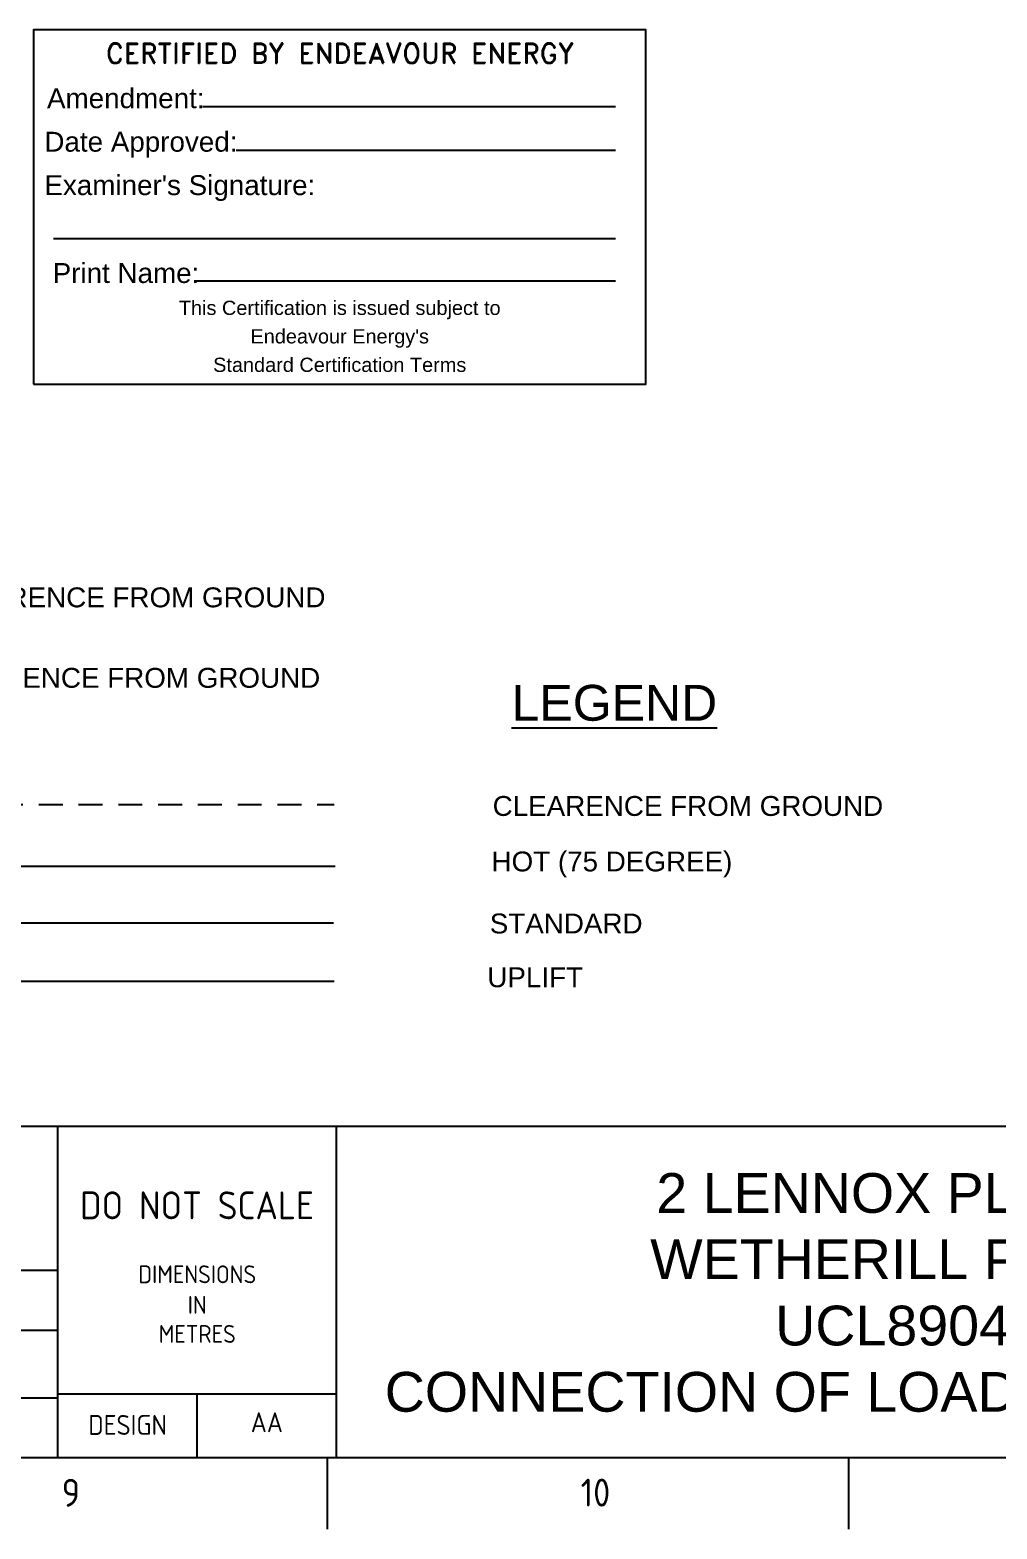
# Paper-space layout 'PAGE 2' of a CAD drawing. Header units: metres. Extents: x -188 to 85036, y -3 to 50921.
# Drawn here: x 555.3 to 676.8, y -3 to 185.5 of the extents above; entities that cross this region are included whole.
import ezdxf
from ezdxf import colors
from ezdxf.entities.mleader import LeaderData, LeaderLine
from ezdxf.enums import TextEntityAlignment as Align
from ezdxf.math import Vec2, Vec3

# ---------------------------------------------------------------- set-up
doc = ezdxf.new("R2010")
doc.units = ezdxf.units.M
doc.linetypes.add('Dash', pattern=[5, 3, -2])
doc.layers.get('0').update_dxf_attribs({"color": 6})
doc.layers.add('_User Miscellaneous1', color=7, linetype='Continuous')
doc.layers.add('Notes', color=7, linetype='Continuous')
doc.styles.add('ARIAL', font='arial.ttf', dxfattribs={"height": 2})
doc.styles.add('Elec', font='romand__.ttf')
doc.styles.add('iecISOCP', font='isocp.shx')
doc.styles.get("Standard").update_dxf_attribs({"font": 'arial.ttf'})

# ---------------------------------------------------------------- blocks, each defined once
blk = doc.blocks.new('A1_FRAME_TITLE')
at = {"layer": '_User Miscellaneous1'}
for p, q in [((579.37, 5.97), (579.37, 47.62)), ((614.37, 5.97), (614.37, 47.62)), ((544.37, 21.97), (579.37, 21.97)), ((544.37, 13.47), (579.37, 13.47)), ((579.37, 13.97), (614.37, 13.97)), ((596.87, 5.97), (596.87, 13.97))]:
    blk.add_line(p, q, dxfattribs=at)
at = {"layer": '_User Miscellaneous1', "linetype": 'Continuous'}
for p, q in [((544.37, 29.54), (579.37, 29.54)), ((613.21, 5.97), (613.21, -3.03)), ((678.72, 5.97), (678.72, -3.03))]:
    blk.add_line(p, q, dxfattribs=at)
at = {"layer": '_User Miscellaneous1', "linetype": 'Continuous', "flags": 128}
for points in [[(123.8, 47.62), (824.37, 47.62)], [(123.8, 5.97), (824.37, 5.97)]]:
    blk.add_lwpolyline(points, dxfattribs=at)
at = {"layer": '_User Miscellaneous1', "style": 'iecISOCP'}
for s, height, p in [('DIMENSIONS', 2.24, (596.87, 27.88)), ('IN', 2.24, (596.87, 24.04)), ('METRES', 2.24, (596.87, 20.38)), ('DESIGN', 2.5, (588.12, 8.81))]:
    blk.add_text(s, height=height, dxfattribs=at).set_placement(p, align=Align.CENTER)
for s, p in [('9', (579.84, -0.22)), ('10', (645.06, -0.2))]:
    blk.add_text(s, height=3.5, dxfattribs=at).set_placement(p)
at = {"layer": '_User Miscellaneous1', "insert": (596.84, 37.67), "char_height": 3.5, "width": 29.1, "attachment_point": 5, "style": 'iecISOCP'}
blk.add_mtext('DO NOT SCALE', dxfattribs=at)
at = {"layer": '_User Miscellaneous1', "insert": (147.99, 24.03), "char_height": 2.5, "attachment_point": 1, "style": 'ARIAL'}
blk.add_mtext_dynamic_manual_height_columns('{\\fBrowallia New|b0|i0|c0|p34;\\C5;Email: ^I^Iadmin@aapowereng.com  ^I\\PPostal Address: ^IPO Box 910 Hurstville NSW 1481\\PPh: ^I^I^I(02) 9553 1857^I^I^I^I^I^I}', width=84908.8208, gutter_width=12.5, heights=[0], dxfattribs=at)
at = {"layer": '_User Miscellaneous1', "style": 'iecISOCP', "flags": 8}
blk.add_attdef('VERSION_NO', text='', height=2.5, rotation=90, dxfattribs=at).set_placement((302.04, 43.81), align=Align.MIDDLE_CENTER)
at = {"layer": '_User Miscellaneous1', "style": 'iecISOCP'}
for tag, p in [('CAP_NO', (513.19, 43.46)), ('IE_NUM', (513.05, 37.81)), ('REF_No_1', (335.24, 32.31)), ('REF_1', (362.52, 32.31)), ('GEN_WO', (441.71, 31.76)), ('HV_SWITCH', (513.46, 32.16)), ('REF_No_2', (335.24, 26.31)), ('REF_2', (362.52, 26.31)), ('OH_WO', (441.71, 25.81)), ('UBD_REF', (513.05, 25.83)), ('REF_No_3', (335.24, 20.31)), ('REF_3', (362.52, 20.31)), ('UG_WO', (441.71, 20.05)), ('GIS_MAP_No', (513.05, 20.04)), ('REF_No_4', (335.24, 14.31)), ('REF_4', (362.52, 14.31)), ('SUB_WO', (441.71, 13.81)), ('HV_OP_DIAG', (513.33, 14.2)), ('LGA', (512.95, 7.78)), ('ExportID', (9.08, 2.39))]:
    blk.add_attdef(tag, p, '', height=2.5, dxfattribs=at)
at = {"layer": '_User Miscellaneous1'}
blk.add_attdef('DRAFT_NUM', (29.9, 23.29), '', height=2.5, rotation=90, dxfattribs=at)
at = {"layer": '_User Miscellaneous1', "style": 'iecISOCP'}
for tag, height, p in [('T1', 3.5, (684.37, 39.47)), ('T2', 3.5, (684.37, 34.35)), ('scale', 2.5, (567.76, 33.27)), ('T3', 3.5, (684.37, 28.92)), ('DRAWN', 2.5, (567.76, 24.93)), ('T4', 3.5, (684.37, 23.66)), ('T5', 3.5, (684.37, 18.23)), ('REV', 5, (820.05, 17.1)), ('DATE', 2.5, (567.76, 16.88)), ('T6', 3.5, (684.37, 12.97)), ('DESIGN', 2.5, (605.62, 9.15)), ('CHD', 2.5, (567.76, 8.37))]:
    blk.add_attdef(tag, text='', height=height, dxfattribs=at).set_placement(p, align=Align.CENTER)
blk.add_attdef('NUM', text='', height=7, dxfattribs=at).set_placement((792.37, 20.12), align=Align.MIDDLE_CENTER)
for tag, p in [('NS', (790.71, 8.12)), ('SHTS', (805.41, 8.12))]:
    blk.add_attdef(tag, text='', height=2.5, dxfattribs=at).set_placement(p, align=Align.MIDDLE)
at = {"layer": 'Notes', "style": 'iecISOCP', "flags": 1}
for tag, p in [('ProjectType', (14.17, -26.8)), ('ProjectNumber', (23.56, -26.82)), ('DrawingNumber', (35.51, -26.8)), ('ProjectDescription', (47.56, -26.83)), ('ExportDate', (60.28, -26.79)), ('ExportUserName', (69.15, -26.8)), ('DesignerCompanyName', (81.48, -26.79)), ('ExportAreaOfInterest', (97.1, -26.81)), ('GIS_SUCCESS', (112, -26.78)), ('CAD_SUCCESS', (121.79, -26.78)), ('DEPOTCODE', (132.11, -26.88)), ('ExportCategories', (140.08, -26.8)), ('Comments', (154.38, -26.88))]:
    blk.add_attdef(tag, p, '', height=1, dxfattribs=at)

psp = doc.layouts.new('PAGE 2')

# ---------------------------------------------------------------- linework, layer by layer
at = {"layer": '_User Miscellaneous1', "linetype": 'Continuous', "lineweight": -3}
for p, q in [((576.99, 175.84), (628.89, 175.84)), ((581.2, 170.35), (628.89, 170.35)), ((558.26, 159.26), (628.89, 159.26)), ((576.19, 153.9), (628.89, 153.9))]:
    psp.add_line(p, q, dxfattribs=at)
at = {"layer": '_User Miscellaneous1', "color": 7, "linetype": 'Dash'}
psp.add_line((546.41, 88.08), (593.54, 88.08), dxfattribs=at)
at = {"layer": '_User Miscellaneous1', "color": 1}
psp.add_line((546.02, 80.33), (593.66, 80.33), dxfattribs=at)
at = {"layer": '_User Miscellaneous1', "color": 5}
psp.add_line((545.81, 73.18), (593.45, 73.18), dxfattribs=at)
at = {"layer": '_User Miscellaneous1', "color": 3}
psp.add_line((545.89, 65.84), (593.53, 65.84), dxfattribs=at)
at = {"layer": '_User Miscellaneous1'}
psp.add_lwpolyline([(555.74, 140.94), (632.72, 140.94), (632.72, 185.46), (555.74, 185.46)], close=True, dxfattribs=at)

# ---------------------------------------------------------------- block references
ref = psp.add_blockref('A1_FRAME_TITLE', (-20.55, 0), dxfattribs=at)
ref.add_attrib('DESIGN', 'AA', dxfattribs={"layer": 'Notes', "color": 7, "height": 2.5, "style": 'iecISOCP'}).set_placement((585.07, 9.15), align=Align.CENTER)

# ---------------------------------------------------------------- texts
at = {"color": 7, "attachment_point": 1}
for s, width, insert, char_height in [('{\\LLEGEND}', 42.123, (615.83, 103.11), 4.5), ('CLEARENCE FROM GROUND', 50.7039, (613.45, 89.14), 2.5), ('HOT (75 DEGREE)', 50.7039, (613.31, 82.16), 2.5), ('STANDARD', 50.7039, (613.09, 74.36), 2.5), ('UPLIFT', 14.8182, (612.78, 67.6), 2.5)]:
    psp.add_mtext_dynamic_manual_height_columns(s, width=width, gutter_width=4, heights=[0], dxfattribs=dict(at, insert=insert, char_height=char_height))
at = {"layer": '_User Miscellaneous1', "lineweight": -3, "style": 'Elec'}
psp.add_text('CERTIFIED BY ENDEAVOUR ENERGY', height=2.52, dxfattribs=at).set_placement((594.26, 182.53), align=Align.MIDDLE_CENTER)
at = {"layer": '_User Miscellaneous1', "lineweight": -3}
for s, p in [('Amendment:', (557.44, 176.88)), ('Date Approved:', (557.11, 171.41)), ("Examiner's Signature:", (557.11, 165.95))]:
    psp.add_text(s, height=2.5, dxfattribs=at).set_placement(p, align=Align.MIDDLE_LEFT)
psp.add_text('Print Name:', height=2.5, dxfattribs=at).set_placement((558.15, 152.9), align=Align.BOTTOM_LEFT)
at = {"layer": '_User Miscellaneous1', "lineweight": -3, "insert": (594.23, 146.93), "char_height": 1.79, "attachment_point": 5, "line_spacing_factor": 1.2}
psp.add_mtext("This Certification is issued subject to \\PEndeavour Energy's \\PStandard Certification Terms", dxfattribs=at)
at = {"layer": '_User Miscellaneous1', "insert": (663.72, 26.69), "char_height": 5, "attachment_point": 5}
psp.add_mtext_dynamic_manual_height_columns('2 LENNOX PLACE\\PWETHERILL PARK\\PUCL8904\\PCONNECTION OF LOAD APPLICATION', width=147.3888, gutter_width=4, heights=[0], dxfattribs=at)

# ---------------------------------------------------------------- leaders
at = {"layer": '_User Miscellaneous1'}
ml = psp.add_multileader_mtext('Standard', dxfattribs=at)
ml.set_content('HV CLARENCE FROM GROUND', color=256)
ml.set_leader_properties()
ml.build(insert=Vec2(0, 0))
ctx = ml.context
ctx.base_point, ctx.char_height, ctx.plane_origin = Vec3(537.86, 114.09), 2.5, Vec3(516.24, 124.46)
notes = []
notes.append((ctx, [(0, (1, 1, 0), (529.86, 114.09), (1, 0), 8, [(0, [(516.24, 124.46)], 0, [])])]))
ctx.mtext.insert, ctx.mtext.flow_direction = Vec3(539.86, 115.37), 5
ml = psp.add_multileader_mtext('Standard', dxfattribs=at)
ml.set_content('LV CLARENCE FROM GROUND', color=256)
ml.set_leader_properties()
ml.build(insert=Vec2(0, 0))
ctx = ml.context
ctx.base_point, ctx.char_height, ctx.plane_origin = Vec3(537.78, 103.97), 2.5, Vec3(516.16, 114.34)
notes.append((ctx, [(0, (1, 1, 0), (529.78, 103.97), (1, 0), 8, [(0, [(516.16, 114.34)], 0, [])])]))
ctx.mtext.insert, ctx.mtext.flow_direction = Vec3(539.78, 105.25), 5
for ctx, leaders in notes:
    for number, flags, end, landing, length, lines in leaders:
        leader = LeaderData()
        leader.index, (leader.has_last_leader_line, leader.has_dogleg_vector, leader.attachment_direction) = number, flags
        leader.last_leader_point, leader.dogleg_vector, leader.dogleg_length = Vec3(end), Vec3(landing), length
        for number, points, colour, breaks in lines:
            line = LeaderLine()
            line.index, line.vertices, line.color, line.breaks = number, Vec3.list(points), colors.encode_raw_color(colour), breaks
            leader.lines.append(line)
        ctx.leaders.append(leader)

doc.saveas('drawing.dxf')
